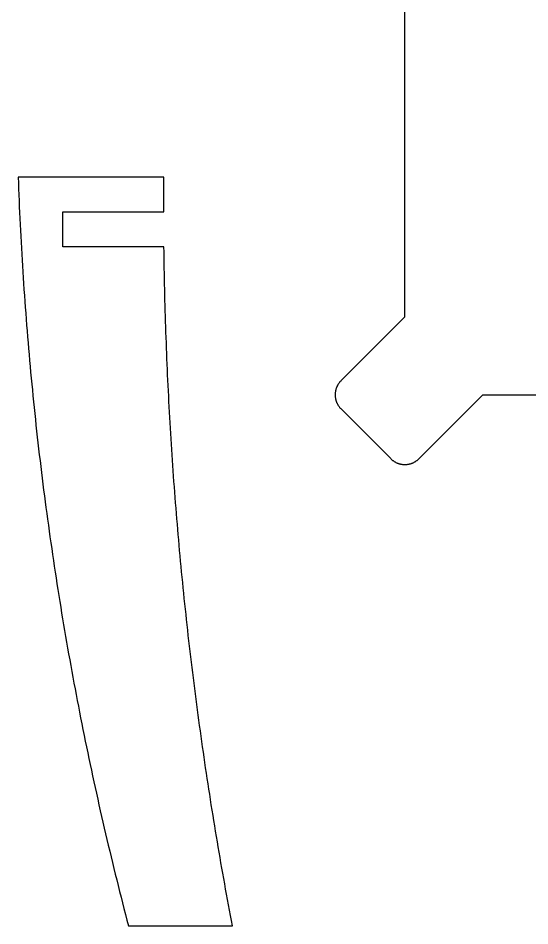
# Model space of a CAD drawing. Extents: x -242 to 227, y -355 to 350.
# Drawn here: x -236.3 to -99.9, y -354.8 to -113 of the extents above; entities that cross this region are included whole.
import ezdxf

# ---------------------------------------------------------------- set-up
doc = ezdxf.new("R2010")
doc.units = 0
doc.layers.add('Nível Padrão', color=1, linetype='CONTINUOUS')

msp = doc.modelspace()

# ---------------------------------------------------------------- linework, layer by layer
at = {"layer": 'Nível Padrão'}
msp.add_lwpolyline([(-133.33, 192.69), (-133.33, -192.69), (-150.2, -209.56), (-150.2, -209.56), (-150.3, -209.66), (-150.39, -209.76), (-150.48, -209.86), (-150.57, -209.96), (-150.65, -210.07), (-150.74, -210.18), (-150.81, -210.29), (-150.89, -210.4), (-150.96, -210.51), (-151.03, -210.62), (-151.09, -210.73), (-151.16, -210.85), (-151.22, -210.97), (-151.27, -211.08), (-151.33, -211.2), (-151.38, -211.32), (-151.42, -211.44), (-151.47, -211.57), (-151.51, -211.69), (-151.55, -211.81), (-151.58, -211.94), (-151.61, -212.06), (-151.64, -212.19), (-151.67, -212.31), (-151.69, -212.44), (-151.71, -212.56), (-151.73, -212.69), (-151.74, -212.82), (-151.75, -212.95), (-151.76, -213.07), (-151.76, -213.2), (-151.77, -213.33), (-151.76, -213.46), (-151.76, -213.59), (-151.75, -213.71), (-151.74, -213.84), (-151.73, -213.97), (-151.71, -214.1), (-151.69, -214.22), (-151.67, -214.35), (-151.64, -214.47), (-151.61, -214.6), (-151.58, -214.72), (-151.55, -214.85), (-151.51, -214.97), (-151.47, -215.09), (-151.42, -215.22), (-151.38, -215.34), (-151.33, -215.46), (-151.27, -215.58), (-151.22, -215.69), (-151.16, -215.81), (-151.09, -215.93), (-151.03, -216.04), (-150.96, -216.15), (-150.89, -216.26), (-150.81, -216.38), (-150.74, -216.48), (-150.65, -216.59), (-150.57, -216.7), (-150.48, -216.8), (-150.39, -216.9), (-150.3, -217), (-150.2, -217.1), (-136.96, -230.34), (-136.86, -230.44), (-136.76, -230.53), (-136.66, -230.62), (-136.56, -230.71), (-136.45, -230.79), (-136.35, -230.87), (-136.24, -230.95), (-136.13, -231.03), (-136.02, -231.1), (-135.9, -231.17), (-135.79, -231.23), (-135.67, -231.29), (-135.56, -231.35), (-135.44, -231.41), (-135.32, -231.46), (-135.2, -231.51), (-135.08, -231.56), (-134.96, -231.61), (-134.83, -231.65), (-134.71, -231.68), (-134.59, -231.72), (-134.46, -231.75), (-134.34, -231.78), (-134.21, -231.81), (-134.08, -231.83), (-133.96, -231.85), (-133.83, -231.87), (-133.7, -231.88), (-133.58, -231.89), (-133.45, -231.9), (-133.32, -231.9), (-133.19, -231.9), (-133.06, -231.9), (-132.94, -231.9), (-132.81, -231.89), (-132.68, -231.88), (-132.55, -231.87), (-132.43, -231.85), (-132.3, -231.83), (-132.17, -231.81), (-132.05, -231.78), (-131.92, -231.75), (-131.8, -231.72), (-131.67, -231.68), (-131.55, -231.65), (-131.43, -231.61), (-131.31, -231.56), (-131.19, -231.51), (-131.07, -231.46), (-130.95, -231.41), (-130.83, -231.35), (-130.71, -231.29), (-130.6, -231.23), (-130.48, -231.17), (-130.37, -231.1), (-130.26, -231.03), (-130.15, -230.95), (-130.04, -230.87), (-129.93, -230.79), (-129.83, -230.71), (-129.72, -230.62), (-129.62, -230.53), (-129.52, -230.44), (-129.42, -230.34), (-112.41, -213.33), (112.41, -213.33)], dxfattribs=at)
msp.add_lwpolyline([(-224.35, -164.62), (-197.39, -164.62), (-197.41, -163.46), (-197.42, -162.3), (-197.43, -161.14), (-197.43, -159.98), (-197.43, -158.82), (-197.42, -157.66), (-197.41, -156.5), (-197.39, -155.34), (-236.26, -155.34), (-236.2, -156.92), (-236.14, -158.5), (-236.08, -160.08), (-236.01, -161.65), (-235.94, -163.23), (-235.87, -164.81), (-235.8, -166.39), (-235.72, -167.97), (-235.64, -169.54), (-235.56, -171.12), (-235.48, -172.7), (-235.39, -174.27), (-235.3, -175.85), (-235.21, -177.43), (-235.11, -179), (-235.01, -180.58), (-234.91, -182.15), (-234.81, -183.73), (-234.7, -185.3), (-234.59, -186.88), (-234.48, -188.45), (-234.36, -190.03), (-234.25, -191.6), (-234.13, -193.17), (-234, -194.75), (-233.88, -196.32), (-233.75, -197.89), (-233.62, -199.47), (-233.49, -201.04), (-233.35, -202.61), (-233.21, -204.18), (-233.07, -205.75), (-232.92, -207.33), (-232.78, -208.9), (-232.63, -210.47), (-232.47, -212.04), (-232.32, -213.61), (-232.16, -215.18), (-232, -216.75), (-231.84, -218.32), (-231.67, -219.88), (-231.5, -221.45), (-231.33, -223.02), (-231.15, -224.59), (-230.98, -226.16), (-230.8, -227.72), (-230.61, -229.29), (-230.43, -230.86), (-230.24, -232.42), (-230.05, -233.99), (-229.86, -235.56), (-229.66, -237.12), (-229.46, -238.69), (-229.26, -240.25), (-229.06, -241.81), (-228.85, -243.38), (-228.64, -244.94), (-228.43, -246.5), (-228.21, -248.07), (-227.99, -249.63), (-227.77, -251.19), (-227.55, -252.75), (-227.32, -254.31), (-227.1, -255.87), (-226.86, -257.43), (-226.63, -258.99), (-226.39, -260.55), (-226.15, -262.11), (-225.91, -263.67), (-225.67, -265.23), (-225.42, -266.79), (-225.17, -268.35), (-224.92, -269.9), (-224.66, -271.46), (-224.4, -273.01), (-224.14, -274.57), (-223.88, -276.13), (-223.61, -277.68), (-223.34, -279.23), (-223.07, -280.79), (-222.8, -282.34), (-222.52, -283.89), (-222.24, -285.45), (-221.96, -287), (-221.67, -288.55), (-221.38, -290.1), (-221.09, -291.65), (-220.8, -293.2), (-220.5, -294.75), (-220.2, -296.3), (-219.9, -297.85), (-219.6, -299.4), (-219.29, -300.95), (-218.98, -302.49), (-218.67, -304.04), (-218.35, -305.59), (-218.04, -307.13), (-217.72, -308.68), (-217.39, -310.22), (-217.07, -311.77), (-216.74, -313.31), (-216.41, -314.85), (-216.07, -316.4), (-215.74, -317.94), (-215.4, -319.48), (-215.06, -321.02), (-214.71, -322.56), (-214.37, -324.1), (-214.02, -325.64), (-213.66, -327.18), (-213.31, -328.72), (-212.95, -330.25), (-212.59, -331.79), (-212.23, -333.33), (-211.86, -334.86), (-211.49, -336.4), (-211.12, -337.93), (-210.75, -339.47), (-210.37, -341), (-209.99, -342.53), (-209.61, -344.07), (-209.23, -345.6), (-208.84, -347.13), (-208.45, -348.66), (-208.06, -350.19), (-207.66, -351.72), (-207.26, -353.25), (-206.86, -354.78), (-179.14, -354.78), (-179.4, -353.38), (-179.67, -351.98), (-179.93, -350.58), (-180.19, -349.18), (-180.45, -347.78), (-180.71, -346.38), (-180.96, -344.98), (-181.21, -343.58), (-181.47, -342.18), (-181.71, -340.78), (-181.96, -339.38), (-182.21, -337.98), (-182.45, -336.58), (-182.69, -335.18), (-182.93, -333.77), (-183.17, -332.37), (-183.4, -330.97), (-183.64, -329.56), (-183.87, -328.16), (-184.1, -326.76), (-184.32, -325.35), (-184.55, -323.95), (-184.77, -322.54), (-184.99, -321.14), (-185.21, -319.73), (-185.43, -318.33), (-185.65, -316.92), (-185.86, -315.52), (-186.07, -314.11), (-186.28, -312.7), (-186.49, -311.3), (-186.7, -309.89), (-186.9, -308.48), (-187.1, -307.08), (-187.3, -305.67), (-187.5, -304.26), (-187.7, -302.85), (-187.89, -301.44), (-188.09, -300.03), (-188.28, -298.63), (-188.46, -297.22), (-188.65, -295.81), (-188.84, -294.4), (-189.02, -292.99), (-189.2, -291.58), (-189.38, -290.17), (-189.55, -288.75), (-189.73, -287.34), (-189.9, -285.93), (-190.07, -284.52), (-190.24, -283.11), (-190.41, -281.7), (-190.58, -280.29), (-190.74, -278.87), (-190.9, -277.46), (-191.06, -276.05), (-191.22, -274.63), (-191.37, -273.22), (-191.52, -271.81), (-191.68, -270.39), (-191.83, -268.98), (-191.97, -267.57), (-192.12, -266.15), (-192.26, -264.74), (-192.4, -263.32), (-192.54, -261.91), (-192.68, -260.49), (-192.82, -259.08), (-192.95, -257.66), (-193.08, -256.25), (-193.21, -254.83), (-193.34, -253.42), (-193.47, -252), (-193.59, -250.58), (-193.71, -249.17), (-193.83, -247.75), (-193.95, -246.33), (-194.07, -244.92), (-194.18, -243.5), (-194.3, -242.08), (-194.41, -240.66), (-194.52, -239.25), (-194.62, -237.83), (-194.73, -236.41), (-194.83, -234.99), (-194.93, -233.57), (-195.03, -232.16), (-195.12, -230.74), (-195.22, -229.32), (-195.31, -227.9), (-195.4, -226.48), (-195.49, -225.06), (-195.58, -223.64), (-195.66, -222.22), (-195.75, -220.8), (-195.83, -219.38), (-195.91, -217.96), (-195.98, -216.54), (-196.06, -215.12), (-196.13, -213.7), (-196.2, -212.28), (-196.27, -210.86), (-196.34, -209.44), (-196.41, -208.02), (-196.47, -206.6), (-196.53, -205.18), (-196.59, -203.76), (-196.65, -202.34), (-196.7, -200.92), (-196.76, -199.49), (-196.81, -198.07), (-196.86, -196.65), (-196.91, -195.23), (-196.95, -193.81), (-197, -192.39), (-197.04, -190.96), (-197.08, -189.54), (-197.12, -188.12), (-197.15, -186.7), (-197.19, -185.27), (-197.22, -183.85), (-197.25, -182.43), (-197.28, -181.01), (-197.3, -179.58), (-197.33, -178.16), (-197.35, -176.74), (-197.37, -175.32), (-197.39, -173.89), (-224.35, -173.92), (-224.35, -164.62)], close=True, dxfattribs=at)

doc.saveas('drawing.dxf')
